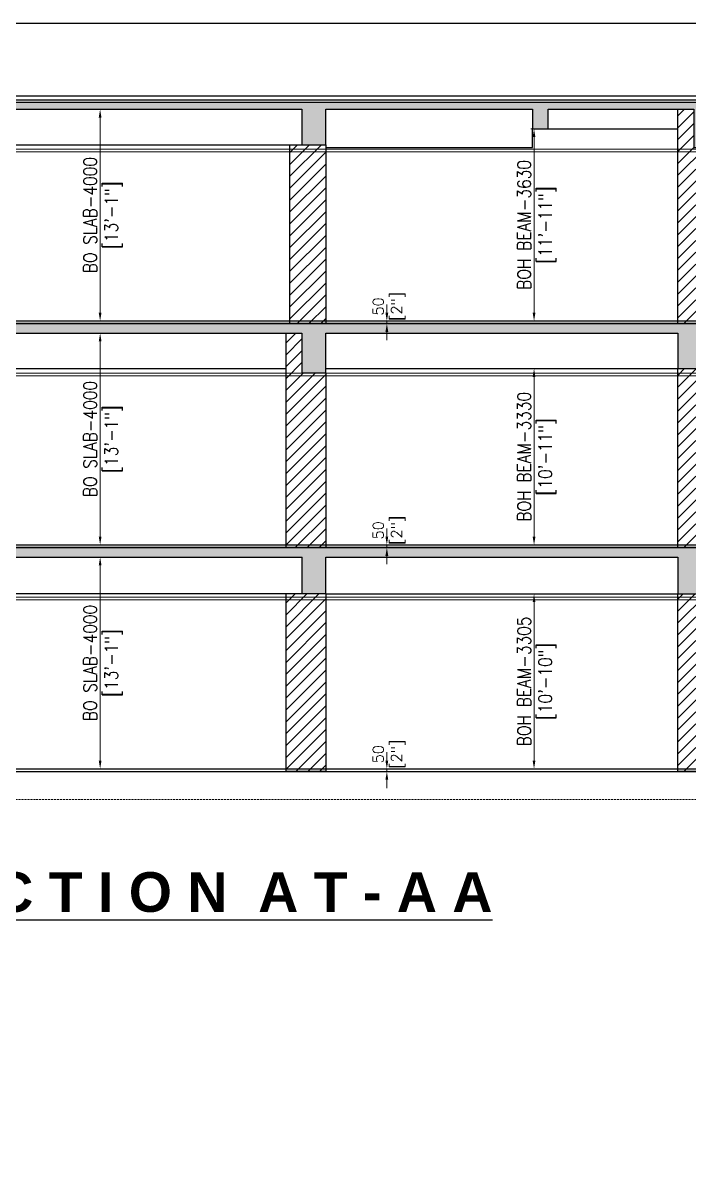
# Model space of a CAD drawing. Header units: millimetres. Extents: x -330573 to 5697, y 22061 to 198972.
# Drawn here: x -317996 to -305420, y 138497 to 160294 of the extents above; entities that cross this region are included whole.
import ezdxf

# ---------------------------------------------------------------- set-up
doc = ezdxf.new("R2010")
doc.units = ezdxf.units.MM
doc.linetypes.add('BORDERX2', pattern=[3.5, 1, -0.5, 1, -0.5, 0, -0.5])
doc.linetypes.add('DASHED', pattern=[0.75, 0.5, -0.25])
doc.layers.add('AR-CALC', color=7, linetype='Continuous')
doc.layers.add('HAC', color=1, linetype='Continuous')
doc.layers.add('S-COL.', color=7, linetype='Continuous', true_color=0x0000fa)
doc.layers.add('S-SLAB', color=7, linetype='Continuous', true_color=0x8b9895)
for name, color, linetype, lineweight in [('S-ELEVATION LINE', 253, 'Continuous', 15), ('S-GRID', 8, 'BORDERX2', 0), ('S-TEXT', 2, 'Continuous', 25), ('VL-AC-DIM', 20, 'Continuous', 25), ('VL-AC-EQUIPMENT', 5, 'Continuous', 25), ('VL-AC-SA', 6, 'Continuous', 5), ('VL-FC', 21, 'Continuous', 18)]:
    doc.layers.add(name, color=color, linetype=linetype, lineweight=lineweight)
doc.styles.add('ROMANS', font='romans.shx', dxfattribs={"height": 200})
doc.styles.get("Standard").update_dxf_attribs({"font": 'arial.ttf'})
doc.styles.add('VOLTAS - ROMAND', font='romand.shx', dxfattribs={"width": 0.85})
doc.dimstyles.new('VL_DIM', dxfattribs={"dimscale": 1.25, "dimtxt": 200, "dimasz": 125, "dimexe": 50, "dimexo": 50, "dimgap": 50, "dimtad": 1, "dimdec": 0, "dimrnd": 1, "dimzin": 9, "dimdsep": 46, "dimtxsty": 'ROMANS', "dimcen": 0.09, "dimdle": 35, "dimclrd": 7, "dimclre": 7, "dimclrt": 7, "dimadec": 0, "dimazin": 0, "dimtfac": 1, "dimtdec": 0, "dimtmove": 2, "dimatfit": 3, "dimfxl": 1, "dimtolj": 1, "dimtzin": 0, "dimlwd": 15, "dimlwe": 15, "dimarcsym": 1})

# ---------------------------------------------------------------- blocks, each defined once
blk = doc.blocks.new('A$C08670E8B')
at = {"layer": 'S-ELEVATION LINE', "ltscale": 90}
h = blk.add_hatch(dxfattribs=at)
h.set_pattern_fill('ANSI31', color=8, scale=50)
h.set_pattern_definition([(45, (54753.31, 315970), (-112.2532, 112.2532), [])])
h.paths.add_polyline_path([(22643.1, -130), (22945.7, -130), (22945.7, -849.9), (23393.1, -850), (23393.1, -4180), (22643.1, -4180)])
h.paths.add_polyline_path([(30235.7, -130), (30533.1, -130), (30533.1, -855), (30983.1, -855), (30985.7, -4150), (30235.7, -4150)])
h.paths.add_polyline_path([(37893.1, -130), (37895.7, -1345), (38343.1, -1345), (38343.1, -4180), (37595.7, -4180), (37595.7, -130)])
h.paths.add_polyline_path([(38343.1, -4180), (38170.7, -4180), (38170.7, -3180), (38343.1, -3180)])
h = blk.add_hatch(dxfattribs=at)
h.set_pattern_fill('ANSI31', color=8, scale=50)
h.set_pattern_definition([(45, (54535.75, 307570), (-112.2532, 112.2532), [])])
h.paths.add_polyline_path([(15315.6, -805), (15993.2, -800), (15993.1, -4179.6), (15315.6, -4180)])
h = blk.add_hatch(dxfattribs=at)
h.set_pattern_fill('ANSI31', color=8, scale=50)
h.set_pattern_definition([(45, (54277.1, 303340), (-112.2532, 112.2532), [])])
h.paths.add_polyline_path([(15243.1, -4360), (15543.1, -4360), (15543.1, -5110), (15993.1, -5110), (15993.1, -8410), (15243.1, -8410)])
h = blk.add_hatch(dxfattribs=at)
h.set_pattern_fill('ANSI31', color=8, scale=50)
h.set_pattern_definition([(45, (54753.31, 311740), (-112.2532, 112.2532), [])])
h.paths.add_polyline_path([(22643.1, -5030), (23393.1, -5030), (23393.1, -8410), (22643.1, -8410)])
h.paths.add_polyline_path([(30233.1, -4360), (30533.1, -4360), (30534.4, -5030), (30984.4, -5030), (30985.7, -8380), (30233.1, -8380)])
h.paths.add_polyline_path([(37595.7, -4360), (37893.1, -4360), (37893.1, -5575), (38343.1, -5575), (38343.1, -8410), (37595.7, -8410)])
h.paths.add_polyline_path([(38345.7, -8410), (38173.3, -8410), (38173.3, -7380), (38345.7, -7380)])
h = blk.add_hatch(dxfattribs=at)
h.set_pattern_fill('ANSI31', color=8, scale=50)
h.set_pattern_definition([(45, (54750.7, 307510), (-112.2532, 112.2532), [])])
h.paths.add_polyline_path([(22643.1, -9290), (23393.1, -9290), (23393.1, -12640), (22643.1, -12640)])
h.paths.add_polyline_path([(30233.1, -8590), (30535.7, -8590), (30533.1, -9250), (30983.1, -9250), (30983.1, -12640), (30233.1, -12640)])
h.paths.add_polyline_path([(37593.1, -8590), (37893.1, -8590), (37893.1, -9753), (38343.1, -9753), (38345.7, -12640), (37593.1, -12640)])
h.paths.add_polyline_path([(38345.7, -12640), (38173.3, -12640), (38173.3, -11640), (38345.7, -11640)], flags=17)
h = blk.add_hatch(dxfattribs=at)
h.set_pattern_fill('ANSI31', color=8, scale=50)
h.set_pattern_definition([(45, (54512.21, 299110), (-112.2532, 112.2532), [])])
h.paths.add_polyline_path([(15243.5, -9280.1), (15993.1, -9280), (15993.1, -12640), (15242.6, -12639.9)])
at = {"layer": 'S-SLAB', "ltscale": 90}
h = blk.add_hatch(color=8, dxfattribs=at)
h.dxf.hatch_style = 1
h.paths.add_polyline_path([(7873.1, 0), (7873.1, -805), (8323.1, -805), (8323.1, -130), (15543.1, -130), (15543.1, -805), (15993.2, -800), (15992.9, -130), (19895.7, -130), (19895.7, -499.6), (20195.7, -499.6), (20195.7, -130), (22945.7, -130), (22945.7, -849.9), (23393.1, -849.9), (23393.1, -130), (30533.1, -130), (30533.1, -855), (30983.1, -855), (30983.1, -130), (35000.7, -130), (35000.7, -659.8), (35300.7, -659.8), (35300.7, -130), (37893.1, -130), (37895.7, -1345), (38343.1, -1345), (38343.1, -130), (40395.7, -130), (40395.7, -1300), (40845.7, -1300), (40845.7, -130), (43093.1, -130), (43093.1, 0)])
h = blk.add_hatch(color=8, dxfattribs=at)
h.dxf.hatch_style = 1
h.paths.add_polyline_path([(15543.1, -4360), (15543.1, -5110), (15993.1, -5109.6), (15993.1, -4359.6), (22643.1, -4360), (22643.1, -5030), (23393.1, -5030), (23393.1, -4360), (30533.1, -4360), (30535.7, -5030), (30983.1, -5030), (30983.1, -4360), (37893.1, -4360), (37893.1, -5575), (38343.1, -5575), (38343.1, -4360), (39075.7, -4360), (39075.7, -4180), (7875.7, -4180), (7875.7, -5060), (8323.1, -5060), (8323.1, -4360)])
h = blk.add_hatch(color=8, dxfattribs=at)
h.dxf.hatch_style = 1
h.paths.add_polyline_path([(15992.8, -8589.6), (22643.1, -8590), (22643.1, -9285), (23393.1, -9285), (23395.7, -8590), (30533.1, -8590), (30533.1, -9285), (30983.1, -9285), (30983.1, -8590), (37893.1, -8590), (37893.1, -9753), (38345.7, -9753), (38345.7, -8590), (39075.7, -8590), (39075.7, -8410), (7875.7, -8410), (7875.7, -9250), (8323.1, -9250), (8323.1, -8590), (15543.1, -8590), (15543.1, -9280), (15993.4, -9280)])
at = {"layer": 'HAC', "color": 8}
blk.add_line((8625.7, -8590), (15545.7, -8590), dxfattribs=at)
blk.add_line((8625.7, -8590), (15545.7, -8590), dxfattribs=at)
at = {"layer": 'S-COL.', "color": 8, "ltscale": 90}
for points in [[(22643.1, -130), (22945.7, -130), (22945.7, -849.9), (23393.1, -849.9), (23393.1, -4180), (22643.1, -4180)], [(15315.6, -805), (15543.1, -805), (15993.2, -800), (15993.1, -4179.6), (15315.6, -4180)], [(15243.1, -4360), (15543.1, -4360), (15543.1, -5110), (15993.1, -5110), (15993.1, -8410), (15243.1, -8410)], [(22643.1, -5030), (23393.1, -5030), (23393.1, -8410), (22643.1, -8410)], [(15243.1, -9280), (15993.1, -9280), (15993.1, -12640), (15243.1, -12640)], [(22643.1, -9285), (23393.1, -9285), (23393.1, -12640), (22643.1, -12640)]]:
    blk.add_lwpolyline(points, close=True, dxfattribs=at)
at = {"layer": 'S-GRID', "color": 8, "linetype": 'DASHED', "ltscale": 75}
blk.add_lwpolyline([(43750.3, -13170), (3754.2, -13170), (3754.2, -13629.3), (9.6, -13629.3)], dxfattribs=at)
at = {"layer": 'S-SLAB', "color": 8, "ltscale": 90}
for p, q in [((20195.7, -499.6), (22643.1, -499.6)), ((8625.7, -805), (15543.1, -805)), ((8625.7, -5030), (15243.1, -5030)), ((15993.1, -5030), (30235.7, -5030)), ((8625.7, -9280), (15993.4, -9280)), ((15993.4, -9285), (22643.1, -9285)), ((7875.7, -12640), (43783.3, -12640))]:
    blk.add_line(p, q, dxfattribs=at)
for points in [[(7873.1, 0), (7873.1, -805), (8323.1, -805), (8323.1, -130), (15543.1, -130), (15543.1, -805), (15993.2, -800), (15992.9, -130), (19895.7, -130), (19895.7, -499.6), (20195.7, -499.6), (20195.7, -130), (22945.7, -130)], [(43093.1, 0), (7873.1, 0)], [(15993.1, -855), (19895.7, -855), (19895.7, -499.6)], [(7875.7, -4180), (7875.7, -5060), (8323.1, -5060), (8323.1, -4360), (15543.1, -4360), (15543.1, -5110), (15993.1, -5109.6), (15993.1, -4359.6), (22643.1, -4360), (22643.1, -5030), (23393.1, -5030), (23393.1, -4360), (30533.1, -4360), (30535.7, -5030), (30983.1, -5030), (30983.1, -4360), (37893.1, -4360), (37893.1, -5575), (38343.1, -5575), (38343.1, -4360), (39075.7, -4360), (39075.7, -4180), (7875.7, -4180)], [(7875.7, -8410), (7875.7, -9250), (8323.1, -9250), (8323.1, -8590), (15543.1, -8590), (15543.1, -9280), (15993.4, -9280), (15992.8, -8589.6), (22643.1, -8590), (22643.1, -9285), (23393.1, -9285), (23395.7, -8590), (30533.1, -8590), (30533.1, -9285), (30983.1, -9285), (30983.1, -8590), (37893.1, -8590), (37893.1, -9753), (38345.7, -9753), (38345.7, -8590), (39075.7, -8590), (39075.7, -8410), (7875.7, -8410)]]:
    blk.add_lwpolyline(points, dxfattribs=at)
at = {"layer": 'S-TEXT', "color": 8, "ltscale": 90, "transparency": 33554687, "insert": (7731.8, -14542.3), "char_height": 750, "width": 23944.298, "attachment_point": 1}
blk.add_mtext('{\\fArial|b1|i0|c0|p34;\\LS E C T I O N  A T - A A}', dxfattribs=at)
blk = doc.blocks.new('*D67')
at = {"layer": 'AR-CALC', "color": 7, "lineweight": 15, "transparency": 16777216}
for p, q in [((-311125, 146363), (-311125, 146519)), ((-311145, 146207), (-311063, 146207)), ((-311145, 146157), (-311063, 146157)), ((-311125, 146157), (-311125, 146207)), ((-311125, 146000), (-311125, 145844))]:
    blk.add_line(p, q, dxfattribs=at)
at = {"layer": 'AR-CALC', "color": 7, "transparency": 16777216}
for points in [[(-311152, 146363), (-311099, 146363), (-311125, 146207)], [(-311152, 146000), (-311099, 146000), (-311125, 146157)]]:
    blk.add_solid(points, dxfattribs=at)
at = {"layer": 'Defpoints', "color": 0, "transparency": 16777216}
for p in [(-311207, 146207), (-311207, 146157), (-311125, 146207)]:
    blk.add_point(p, dxfattribs=at)
at = {"layer": 'AR-CALC', "color": 7, "transparency": 16777216, "char_height": 200, "attachment_point": 5, "rotation": 90, "style": 'ROMANS'}
for s, insert in [('\\A1;[2"]', (-310911, 146482)), ('\\A1;50', (-311288, 146482))]:
    blk.add_mtext(s, dxfattribs=dict(at, insert=insert))
blk = doc.blocks.new('*D76')
at = {"layer": 'AR-CALC', "color": 7, "lineweight": 15, "transparency": 16777216}
for p, q in [((-311125, 150593), (-311125, 150749)), ((-311145, 150437), (-311063, 150437)), ((-311125, 150387), (-311125, 150437)), ((-311145, 150387), (-311063, 150387)), ((-311125, 150230), (-311125, 150074))]:
    blk.add_line(p, q, dxfattribs=at)
at = {"layer": 'AR-CALC', "color": 7, "transparency": 16777216}
for points in [[(-311152, 150593), (-311099, 150593), (-311125, 150437)], [(-311152, 150230), (-311099, 150230), (-311125, 150387)]]:
    blk.add_solid(points, dxfattribs=at)
at = {"layer": 'Defpoints', "color": 0, "transparency": 16777216}
for p in [(-311207, 150437), (-311125, 150437), (-311207, 150387)]:
    blk.add_point(p, dxfattribs=at)
at = {"layer": 'AR-CALC', "color": 7, "transparency": 16777216, "char_height": 200, "attachment_point": 5, "rotation": 90, "style": 'ROMANS'}
for s, insert in [('\\A1;50', (-311288, 150712)), ('\\A1;[2"]', (-310911, 150712))]:
    blk.add_mtext(s, dxfattribs=dict(at, insert=insert))
blk = doc.blocks.new('*D77')
at = {"layer": 'AR-CALC', "color": 7, "lineweight": 15, "transparency": 16777216}
for p, q in [((-311125, 154823), (-311125, 154979)), ((-311145, 154667), (-311063, 154667)), ((-311145, 154617), (-311063, 154617)), ((-311125, 154617), (-311125, 154667)), ((-311125, 154460), (-311125, 154304))]:
    blk.add_line(p, q, dxfattribs=at)
at = {"layer": 'AR-CALC', "color": 7, "transparency": 16777216}
for points in [[(-311152, 154823), (-311099, 154823), (-311125, 154667)], [(-311152, 154460), (-311099, 154460), (-311125, 154617)]]:
    blk.add_solid(points, dxfattribs=at)
at = {"layer": 'Defpoints', "color": 0, "transparency": 16777216}
for p in [(-311207, 154667), (-311207, 154617), (-311125, 154667)]:
    blk.add_point(p, dxfattribs=at)
at = {"layer": 'AR-CALC', "color": 7, "transparency": 16777216, "char_height": 200, "attachment_point": 5, "rotation": 90, "style": 'ROMANS'}
for s, insert in [('\\A1;50', (-311288, 154942)), ('\\A1;[2"]', (-310911, 154942))]:
    blk.add_mtext(s, dxfattribs=dict(at, insert=insert))
blk = doc.blocks.new('*D131')
at = {"layer": 'Defpoints', "color": 0, "transparency": 16777216}
for p in [(-308193, 158297), (-308345, 154667), (-308193, 154667)]:
    blk.add_point(p, dxfattribs=at)
at = {"layer": 'VL-AC-DIM', "color": 7, "lineweight": 15, "transparency": 16777216}
for p, q in [((-308255, 158297), (-308408, 158297)), ((-308345, 158141), (-308345, 154823)), ((-308255, 154667), (-308408, 154667))]:
    blk.add_line(p, q, dxfattribs=at)
at = {"layer": 'VL-AC-DIM', "color": 7, "transparency": 16777216}
for points in [[(-308371, 158141), (-308319, 158141), (-308345, 158297)], [(-308371, 154823), (-308319, 154823), (-308345, 154667)]]:
    blk.add_solid(points, dxfattribs=at)
at = {"layer": 'VL-AC-DIM', "color": 7, "transparency": 16777216, "char_height": 250, "attachment_point": 5, "rotation": 90, "style": 'VOLTAS - ROMAND'}
for s, insert in [('\\A1;BOH BEAM-3630', (-308533, 156482)), ('\\A1;[11\'-11"]', (-308092, 156482))]:
    blk.add_mtext(s, dxfattribs=dict(at, insert=insert))
blk = doc.blocks.new('*D132')
at = {"layer": 'Defpoints', "color": 0, "transparency": 16777216}
for p in [(-316389, 158666), (-316541, 154667), (-316389, 154667)]:
    blk.add_point(p, dxfattribs=at)
at = {"layer": 'VL-AC-DIM', "color": 7, "lineweight": 15, "transparency": 16777216}
for p, q in [((-316451, 158666), (-316604, 158666)), ((-316541, 158510), (-316541, 154823)), ((-316451, 154667), (-316604, 154667))]:
    blk.add_line(p, q, dxfattribs=at)
at = {"layer": 'VL-AC-DIM', "color": 7, "transparency": 16777216}
for points in [[(-316567, 158510), (-316515, 158510), (-316541, 158666)], [(-316567, 154823), (-316515, 154823), (-316541, 154667)]]:
    blk.add_solid(points, dxfattribs=at)
at = {"layer": 'VL-AC-DIM', "color": 7, "transparency": 16777216, "char_height": 250, "attachment_point": 5, "rotation": 90, "style": 'VOLTAS - ROMAND'}
for s, insert in [('\\A1;BO SLAB-4000', (-316729, 156667)), ('\\A1;[13\'-1"]', (-316288, 156667))]:
    blk.add_mtext(s, dxfattribs=dict(at, insert=insert))
blk = doc.blocks.new('*D138')
at = {"layer": 'Defpoints', "color": 0, "transparency": 16777216}
for p in [(-308193, 153766), (-308345, 150437), (-308193, 150437)]:
    blk.add_point(p, dxfattribs=at)
at = {"layer": 'VL-AC-DIM', "color": 7, "lineweight": 15, "transparency": 16777216}
for p, q in [((-308255, 153766), (-308408, 153766)), ((-308345, 153610), (-308345, 150593)), ((-308255, 150437), (-308408, 150437))]:
    blk.add_line(p, q, dxfattribs=at)
at = {"layer": 'VL-AC-DIM', "color": 7, "transparency": 16777216}
for points in [[(-308371, 153610), (-308319, 153610), (-308345, 153766)], [(-308371, 150593), (-308319, 150593), (-308345, 150437)]]:
    blk.add_solid(points, dxfattribs=at)
at = {"layer": 'VL-AC-DIM', "color": 7, "transparency": 16777216, "char_height": 250, "attachment_point": 5, "rotation": 90, "style": 'VOLTAS - ROMAND'}
for s, insert in [('\\A1;BOH BEAM-3330', (-308533, 152102)), ('\\A1;[10\'-11"]', (-308092, 152102))]:
    blk.add_mtext(s, dxfattribs=dict(at, insert=insert))
blk = doc.blocks.new('*D139')
at = {"layer": 'Defpoints', "color": 0, "transparency": 16777216}
for p in [(-316389, 154436), (-316541, 150437), (-316389, 150437)]:
    blk.add_point(p, dxfattribs=at)
at = {"layer": 'VL-AC-DIM', "color": 7, "lineweight": 15, "transparency": 16777216}
for p, q in [((-316451, 154436), (-316604, 154436)), ((-316541, 154280), (-316541, 150593)), ((-316451, 150437), (-316604, 150437))]:
    blk.add_line(p, q, dxfattribs=at)
at = {"layer": 'VL-AC-DIM', "color": 7, "transparency": 16777216}
for points in [[(-316567, 154280), (-316515, 154280), (-316541, 154436)], [(-316567, 150593), (-316515, 150593), (-316541, 150437)]]:
    blk.add_solid(points, dxfattribs=at)
at = {"layer": 'VL-AC-DIM', "color": 7, "transparency": 16777216, "char_height": 250, "attachment_point": 5, "rotation": 90, "style": 'VOLTAS - ROMAND'}
for s, insert in [('\\A1;BO SLAB-4000', (-316729, 152437)), ('\\A1;[13\'-1"]', (-316288, 152437))]:
    blk.add_mtext(s, dxfattribs=dict(at, insert=insert))
blk = doc.blocks.new('*D143')
at = {"layer": 'Defpoints', "color": 0, "transparency": 16777216}
for p in [(-308193, 149511), (-308345, 146207), (-308193, 146207)]:
    blk.add_point(p, dxfattribs=at)
at = {"layer": 'VL-AC-DIM', "color": 7, "lineweight": 15, "transparency": 16777216}
for p, q in [((-308255, 149511), (-308408, 149511)), ((-308345, 149355), (-308345, 146363)), ((-308255, 146207), (-308408, 146207))]:
    blk.add_line(p, q, dxfattribs=at)
at = {"layer": 'VL-AC-DIM', "color": 7, "transparency": 16777216}
for points in [[(-308371, 149355), (-308319, 149355), (-308345, 149511)], [(-308371, 146363), (-308319, 146363), (-308345, 146207)]]:
    blk.add_solid(points, dxfattribs=at)
at = {"layer": 'VL-AC-DIM', "color": 7, "transparency": 16777216, "char_height": 250, "attachment_point": 5, "rotation": 90, "style": 'VOLTAS - ROMAND'}
for s, insert in [('\\A1;BOH BEAM-3305', (-308533, 147859)), ('\\A1;[10\'-10"]', (-308092, 147859))]:
    blk.add_mtext(s, dxfattribs=dict(at, insert=insert))
blk = doc.blocks.new('*D144')
at = {"layer": 'Defpoints', "color": 0, "transparency": 16777216}
for p in [(-316389, 150206), (-316541, 146207), (-316389, 146207)]:
    blk.add_point(p, dxfattribs=at)
at = {"layer": 'VL-AC-DIM', "color": 7, "lineweight": 15, "transparency": 16777216}
for p, q in [((-316451, 150206), (-316604, 150206)), ((-316541, 150050), (-316541, 146363)), ((-316451, 146207), (-316604, 146207))]:
    blk.add_line(p, q, dxfattribs=at)
at = {"layer": 'VL-AC-DIM', "color": 7, "transparency": 16777216}
for points in [[(-316567, 150050), (-316515, 150050), (-316541, 150206)], [(-316567, 146363), (-316515, 146363), (-316541, 146207)]]:
    blk.add_solid(points, dxfattribs=at)
at = {"layer": 'VL-AC-DIM', "color": 7, "transparency": 16777216, "char_height": 250, "attachment_point": 5, "rotation": 90, "style": 'VOLTAS - ROMAND'}
for s, insert in [('\\A1;BO SLAB-4000', (-316729, 148207)), ('\\A1;[13\'-1"]', (-316288, 148207))]:
    blk.add_mtext(s, dxfattribs=dict(at, insert=insert))

msp = doc.modelspace()

# ---------------------------------------------------------------- linework, layer by layer
at = {"layer": 'AR-CALC'}
for p, q in [((-320395.6, 158921.4), (-289195.6, 158921.4)), ((-323060.4, 154666.6), (-284515.5, 154666.6)), ((-323060.4, 154616.4), (-284515.5, 154616.4)), ((-323060.4, 150436.6), (-284515.5, 150436.6)), ((-323060.4, 150386.4), (-284515.5, 150386.4)), ((-323060.4, 146206.6), (-284515.5, 146206.6)), ((-323060.4, 146156.4), (-284515.5, 146156.4))]:
    msp.add_line(p, q, dxfattribs=at)
at = {"layer": 'VL-AC-EQUIPMENT'}
for p, q in [((-320395.6, 158846.4), (-289195.6, 158846.4)), ((-320395.6, 154616.4), (-289195.6, 154616.4)), ((-320395.6, 150386.4), (-289195.6, 150386.4))]:
    msp.add_line(p, q, dxfattribs=at)
msp.add_lwpolyline([(-330572.6, 160294.5), (-280868.4, 160294.5), (-280868.4, 134876.4), (-330572.6, 134876.4)], close=True, dxfattribs=at)
at = {"layer": 'VL-FC'}
for p, q in [((-322248.1, 157909.6), (-290536.5, 157909.6)), ((-322248.1, 157859.6), (-290536.5, 157859.6)), ((-319645.6, 153679.6), (-290536.5, 153679.6)), ((-319645.6, 153629.6), (-290536.5, 153629.6)), ((-320145.6, 149449.6), (-290536.5, 149449.6)), ((-320145.6, 149399.6), (-290536.5, 149399.6))]:
    msp.add_line(p, q, dxfattribs=at)

# ---------------------------------------------------------------- block references
at = {"layer": 'VL-AC-SA'}
msp.add_blockref('A$C08670E8B', (-328271.3, 158796.4), dxfattribs=at)

# ---------------------------------------------------------------- dimensions: what is measured, and where the dimension line sits
at = {"layer": 'AR-CALC'}
for base, p1, p2, picture, middle in [((-311125.5, 154666.6), (-311207.3, 154616.6), (-311207.3, 154666.6), '*D77', (-311125.5, 154941.6)), ((-311125.5, 150436.6), (-311207.3, 150386.6), (-311207.3, 150436.6), '*D76', (-311125.5, 150711.6)), ((-311125.5, 146206.6), (-311207.3, 146156.6), (-311207.3, 146206.6), '*D67', (-311125.5, 146481.6))]:
    dim = msp.add_linear_dim(base=base, p1=p1, p2=p2, angle=90, dimstyle='VL_DIM', override={"dimpost": '\\X'}, dxfattribs=at)
    dim.commit()
    dim.dimension.update_dxf_attribs({"geometry": picture, "text_midpoint": middle, "dimtype": 160})
at = {"layer": 'VL-AC-DIM', "color": 8}
for base, p1, p2, text, picture, middle in [((-316541.2, 154666.6), (-316388.7, 158666.4), (-316388.7, 154666.6), 'BO SLAB-<>', '*D132', (-316541.2, 156666.5)), ((-308345.1, 154666.6), (-308192.6, 158296.9), (-308192.6, 154666.6), 'BOH BEAM-<>', '*D131', (-308345.1, 156481.7)), ((-316541.2, 150436.6), (-316388.7, 154436.4), (-316388.7, 150436.6), 'BO SLAB-<>', '*D139', (-316541.2, 152436.5)), ((-308345.1, 150436.6), (-308192.6, 153766.4), (-308192.6, 150436.6), 'BOH BEAM-<>', '*D138', (-308345.1, 152101.5)), ((-316541.2, 146206.6), (-316388.7, 150206.4), (-316388.7, 146206.6), 'BO SLAB-<>', '*D144', (-316541.2, 148206.5)), ((-308345.1, 146206.6), (-308192.6, 149511.4), (-308192.6, 146206.6), 'BOH BEAM-<>', '*D143', (-308345.1, 147859))]:
    dim = msp.add_linear_dim(base=base, p1=p1, p2=p2, angle=90, text=text, dimstyle='VL_DIM', override={"dimpost": '\\X', "dimtxsty": 'VOLTAS - ROMAND'}, dxfattribs=at)
    dim.commit()
    dim.dimension.update_dxf_attribs({"geometry": picture, "text_midpoint": middle})

doc.saveas('drawing.dxf')
